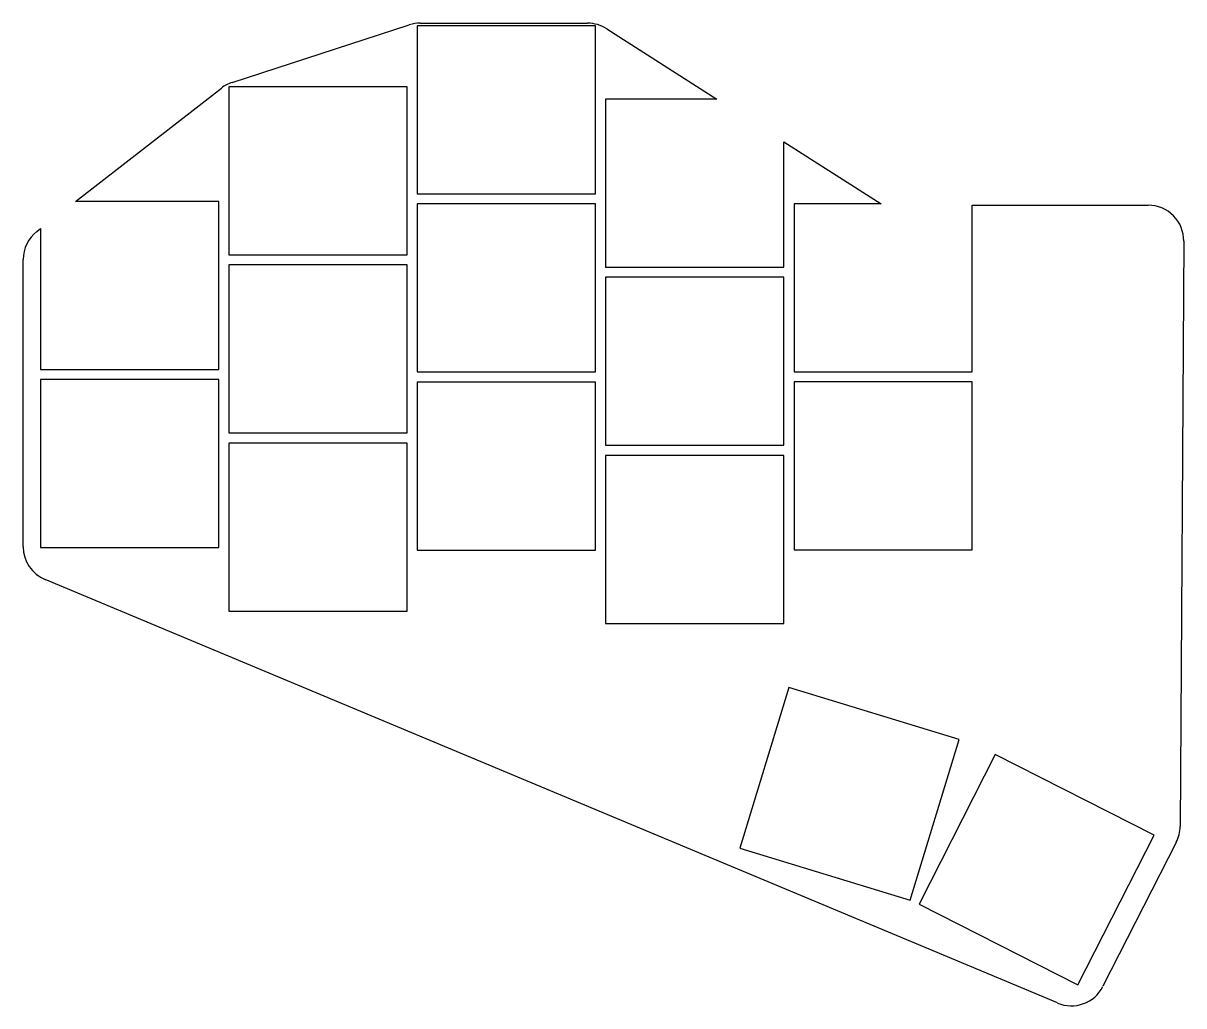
# Model space of a CAD drawing. Header units: millimetres. Extents: x 90 to 204, y -136 to -39.
import ezdxf

# ---------------------------------------------------------------- set-up
doc = ezdxf.new("R2010")
doc.units = ezdxf.units.MM

msp = doc.modelspace()

# ---------------------------------------------------------------- linework, layer by layer
for p, q in [((110.08, -45.06), (127.47, -39.42)), ((145.75, -39.5), (128.25, -39.5)), ((128.25, -39.5), (128.25, -56)), ((128.55, -39.25), (144.98, -39.25)), ((145.75, -56), (145.75, -39.5)), ((146.86, -39.8), (157.68, -46.7)), ((127.25, -45.5), (109.75, -45.5)), ((109.75, -45.5), (109.75, -62)), ((127.25, -62), (127.25, -45.5)), ((94.7, -56.75), (109.02, -45.63)), ((157.68, -46.7), (146.75, -46.7)), ((146.75, -46.7), (146.75, -63.2)), ((164.25, -50.89), (173.8, -56.99)), ((164.25, -63.2), (164.25, -50.89)), ((108.75, -56.75), (94.7, -56.75)), ((108.75, -73.25), (108.75, -56.75)), ((128.25, -56), (145.75, -56)), ((173.8, -56.99), (165.25, -56.99)), ((165.25, -56.99), (165.25, -73.49)), ((145.75, -57), (128.25, -57)), ((128.25, -57), (128.25, -73.5)), ((145.75, -73.5), (145.75, -57)), ((182.75, -57.13), (200.03, -57.13)), ((182.75, -73.49), (182.75, -57.13)), ((90.9, -59.7), (91.25, -59.43)), ((91.25, -59.43), (91.25, -73.25)), ((203.53, -60.65), (203.17, -118.14)), ((89.55, -90.67), (89.55, -62.46)), ((109.75, -62), (127.25, -62)), ((127.25, -63), (109.75, -63)), ((109.75, -63), (109.75, -79.5)), ((127.25, -79.5), (127.25, -63)), ((146.75, -63.2), (164.25, -63.2)), ((164.25, -64.2), (146.75, -64.2)), ((146.75, -64.2), (146.75, -80.7)), ((164.25, -80.7), (164.25, -64.2)), ((91.25, -73.25), (108.75, -73.25)), ((128.25, -73.5), (145.75, -73.5)), ((165.25, -73.49), (182.75, -73.49)), ((108.75, -74.25), (91.25, -74.25)), ((91.25, -74.25), (91.25, -90.75)), ((108.75, -90.75), (108.75, -74.25)), ((145.75, -74.5), (128.25, -74.5)), ((128.25, -74.5), (128.25, -91)), ((145.75, -91), (145.75, -74.5)), ((182.75, -74.49), (165.25, -74.49)), ((165.25, -74.49), (165.25, -90.99)), ((182.75, -90.99), (182.75, -74.49)), ((109.75, -79.5), (127.25, -79.5)), ((127.25, -80.5), (109.75, -80.5)), ((109.75, -80.5), (109.75, -97)), ((127.25, -97), (127.25, -80.5)), ((146.75, -80.7), (164.25, -80.7)), ((164.25, -81.7), (146.75, -81.7)), ((146.75, -81.7), (146.75, -98.2)), ((164.25, -98.2), (164.25, -81.7)), ((91.25, -90.75), (108.75, -90.75)), ((128.25, -91), (145.75, -91)), ((165.25, -90.99), (182.75, -90.99)), ((191.11, -135.49), (91.7, -93.9)), ((109.75, -97), (127.25, -97)), ((146.75, -98.2), (164.25, -98.2)), ((164.74, -104.5), (159.92, -120.28)), ((181.48, -109.62), (164.74, -104.5)), ((176.66, -125.4), (181.48, -109.62)), ((185.02, -111.07), (177.53, -125.78)), ((200.62, -119.02), (185.02, -111.07)), ((193.13, -133.72), (200.62, -119.02)), ((159.92, -120.28), (176.66, -125.4)), ((202.79, -119.71), (195.58, -133.85)), ((177.53, -125.78), (193.13, -133.72))]:
    msp.add_line(p, q)
for centre, start, end in [((128.55, -42.75), 90, 107.9691), ((144.98, -42.75), 57.4612, 90), ((111.16, -48.39), 107.9691, 127.8451), ((200.03, -60.63), 359.6448, 90), ((93.05, -62.46), 127.8451, 180), ((93.05, -90.67), 180, 247.2957), ((199.67, -118.12), 333, 359.6448), ((192.47, -132.27), 247.2957, 333)]:
    msp.add_arc(centre, 3.5, start, end)

doc.saveas('drawing.dxf')
